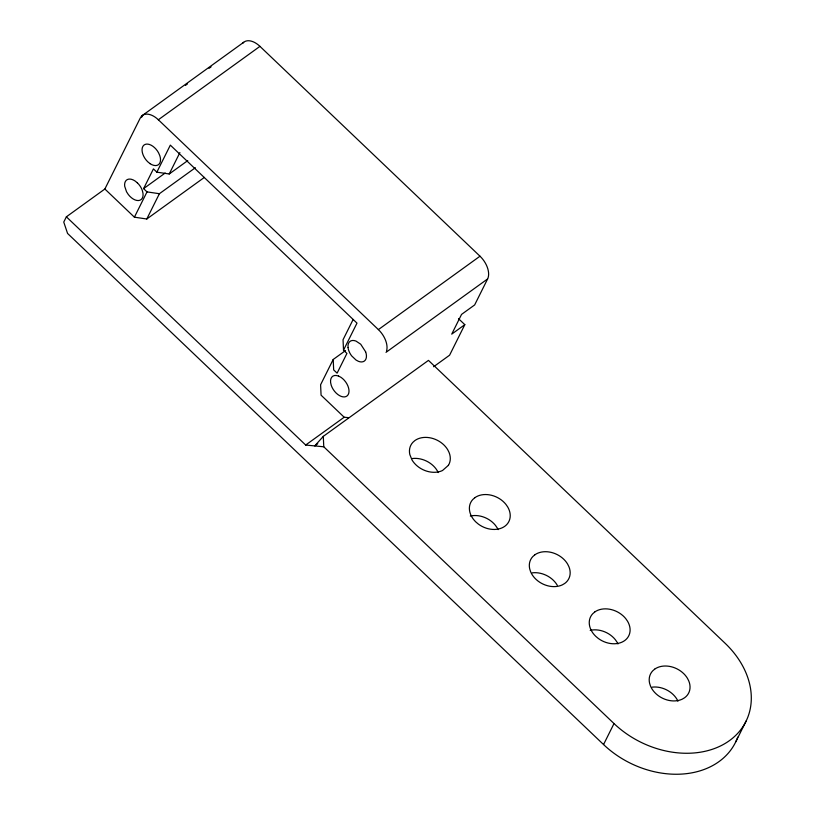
<?xml version="1.0" encoding="UTF-8"?>
<svg xmlns="http://www.w3.org/2000/svg" width="815" height="815" viewBox="0 0 815 815"><rect width="100%" height="100%" fill="white"/><g stroke="black" fill="none" stroke-linecap="round" stroke-linejoin="round"><path stroke-width="1.22" d="M142.319 116.525L140.272 118.002L104.87 189.009L66.372 216.821L63.753 222.067L67.563 233.436L603.548 744.553A85.3 65.434 26.5 0 0 737.738 737.117M195.386 167.717L159.394 193.715L147.016 191.892L143.593 188.632L153.424 168.888L156.857 172.159L169.225 173.982L187.745 160.606M104.87 189.009L134.404 217.177L147.016 191.892M156.857 172.159L170.335 145.131L356.99 323.127L343.512 350.165L346.935 353.425L337.104 373.158L333.671 369.898L333.203 359.476L345.55 350.552M134.404 217.177L146.782 219.001L159.394 193.715M169.225 173.982L179.901 152.578M333.203 359.476L320.601 384.751L321.069 395.173L344.185 417.229L348.708 417.667M353.15 319.46L343.044 339.733L343.512 350.165M458.519 318.665L464.815 324.665L449.595 355.197L433.611 366.74M242.666 43.338A18.276 10.88 54.2 0 1 259.944 46.363L479.994 256.205A18.276 10.88 54.2 0 1 487.615 278.944L474.656 304.932L461.555 314.396L451.724 334.13L464.815 324.665M603.548 744.553L614.011 723.567A85.3 65.434 26.5 0 0 729.507 740.591A85.3 65.434 26.5 0 0 725.136 643.29L428.466 360.383L323.3 436.361L314.733 445.917L317.769 443.717M735.751 741.864L746.214 720.878M142.054 115.71L243.665 42.309M185.423 85.381L187.481 83.904M209.027 68.328L211.085 66.85M141.056 116.739A18.276 10.88 54.2 0 1 158.344 119.764L259.944 46.363M143.593 188.632L165.201 173.014M146.782 219.001L204.382 177.395M386.585 350.878A18.276 10.88 54.2 0 0 378.394 329.606L479.994 256.205M386.004 352.345L487.615 278.944M66.372 216.821L305.686 445.031L344.185 417.229M305.686 445.031L323.769 446.793L614.011 723.567M158.344 119.764L378.394 329.606M677.937 701.206L677 699.331A21.322 16.361 26.5 0 0 652.112 687.167M557.266 585.302L557.124 585.017A21.322 16.361 26.5 0 0 532.236 572.853M438.185 472.578L437.248 470.703A21.322 16.361 26.5 0 0 412.359 458.539M365.66 351.856L360.699 344.205L355.951 341.057A12.184 7.254 54.2 0 0 348.036 345.122L348.046 347.485M323.3 436.361L323.769 446.793M365.731 352.029A12.184 7.254 54.2 0 1 358.468 361.34L356.053 360.067L351.622 355.849A12.184 7.254 54.2 0 1 348.046 347.628M590.203 630.362A21.322 16.361 26.5 0 1 615.284 639.622L617.057 642.169A21.322 16.361 26.5 0 1 618.004 643.942M470.326 516.048A21.322 16.361 26.5 0 1 495.408 525.308L497.181 527.855A21.322 16.361 26.5 0 1 498.128 529.628M448.413 465.334L442.494 470.53A21.322 16.361 26.5 0 1 412.023 459.976L409.823 454.566A21.322 16.361 26.5 0 1 412.899 442.301L414.886 440.558A21.322 16.361 26.5 0 1 447.71 449.717L449.045 452.386A21.322 16.361 26.5 0 1 448.413 465.334M474.819 497.71L472.832 499.463A21.322 16.361 26.5 0 0 475.919 522.038L478.425 524.147A21.322 16.361 26.5 0 0 503.65 527.03A21.322 16.361 26.5 0 0 507.643 506.869L505.871 504.322A21.322 16.361 26.5 0 0 474.819 497.71M534.762 554.872L532.766 556.614A21.322 16.361 26.5 0 0 529.699 568.88L530.565 571.61A21.322 16.361 26.5 0 0 562.37 584.844L564.724 583.448A21.322 16.361 26.5 0 0 568.921 566.7L567.586 564.031A21.322 16.361 26.5 0 0 534.762 554.872M594.695 612.024L592.709 613.766A21.322 16.361 26.5 0 0 595.785 636.352L598.302 638.461A21.322 16.361 26.5 0 0 623.526 641.344A21.322 16.361 26.5 0 0 627.519 621.183L625.747 618.636A21.322 16.361 26.5 0 0 594.695 612.024M654.628 669.186L652.642 670.928A21.322 16.361 26.5 0 0 649.575 683.194L650.441 685.924A21.322 16.361 26.5 0 0 682.247 699.158L684.6 697.762A21.322 16.361 26.5 0 0 688.797 681.014L687.463 678.345A21.322 16.361 26.5 0 0 654.628 669.186M338.51 376.031L336.177 375.46A12.184 7.254 54.2 0 0 330.615 382.602L331.247 385.352A12.184 7.254 54.2 0 0 347.139 395.876A12.184 7.254 54.2 0 0 340.925 377.304L338.51 376.031M150.133 163.703L147.79 161.818A12.184 7.254 54.2 0 1 143.919 145.131A12.184 7.254 54.2 0 1 158.579 152.853L159.801 155.655A12.184 7.254 54.2 0 1 150.133 163.703M137.338 182.815L134.995 180.94A12.184 7.254 54.2 0 0 124.685 186.228L126.539 191.78L128.261 194.449A12.184 7.254 54.2 0 0 138.509 200.541A12.184 7.254 54.2 0 0 143.002 193.379L142.37 190.639A12.184 7.254 54.2 0 0 137.338 182.815"/></g></svg>
